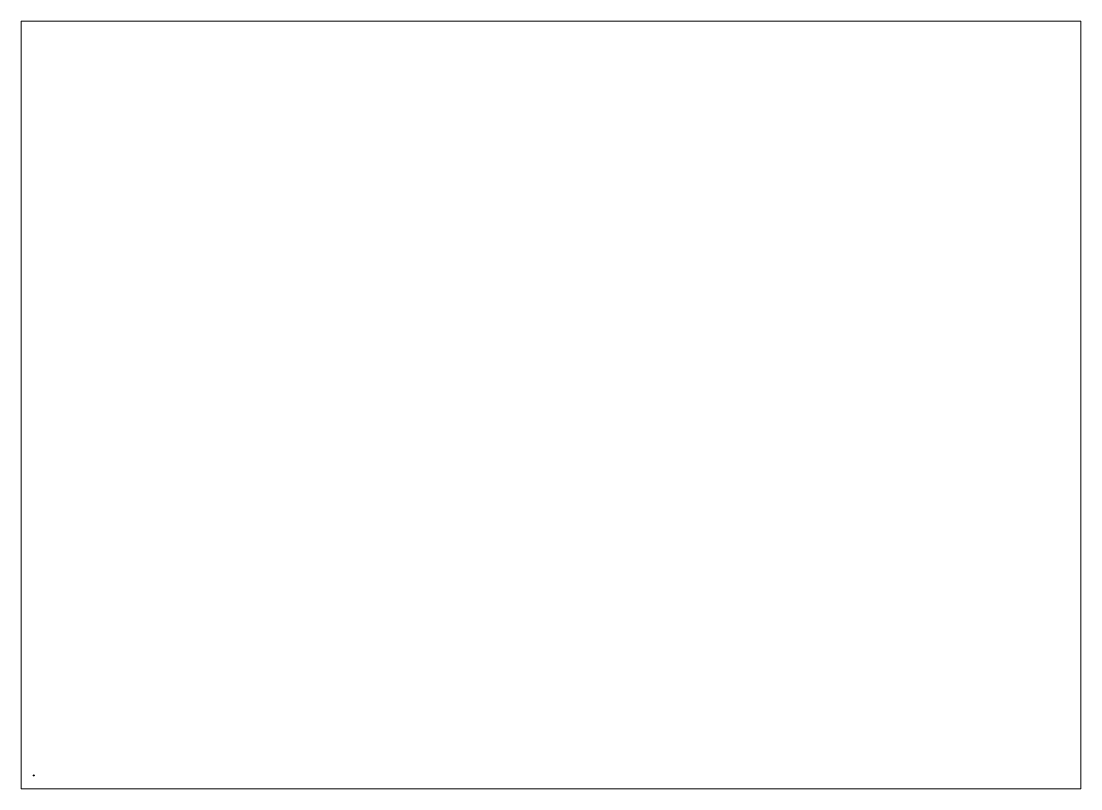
# Paper-space layout 'Layout1' of a CAD drawing. Extents: x 28 to 251, y 20 to 181.
# The model-space entities are those that its viewports show. They can reach past a viewport. Long polylines and large blocks are cut down to what shows.
import ezdxf

# ---------------------------------------------------------------- set-up
doc = ezdxf.new("R2010")
doc.units = 0
doc.layers.get('0').update_dxf_attribs({"linetype": 'CONTINUOUS'})
doc.layers.add('SHASSIS', color=3, linetype='CONTINUOUS')

msp = doc.modelspace()

# ---------------------------------------------------------------- linework, layer by layer
at = {"layer": 'SHASSIS'}
for points in [[(-2.67, 0.11, -1.21), (-2.61, 0.18, -1.26), (-2.82, 0.18, -1.26), (-2.82, 0.11, -1.21)], [(-2.61, 0.18, -1.26), (-2.55, 0.13, -1.33), (-2.82, 0.13, -1.33), (-2.82, 0.18, -1.26)], [(-2.55, 0.13, -1.33), (-2.61, 0.06, -1.28), (-2.82, 0.06, -1.28), (-2.82, 0.13, -1.33)], [(-2.61, 0.06, -1.28), (-2.67, 0.11, -1.21), (-2.82, 0.11, -1.21), (-2.82, 0.06, -1.28)], [(-2.61, 0.16, -1.01), (-2.67, 0.1, -1.01), (-2.71, -0.01, 0.16), (-2.61, 0.09, 0.17)], [(-2.67, 0.1, -1.01), (-2.61, 0.04, -1.02), (-2.61, -0.11, 0.16), (-2.71, -0.01, 0.16)], [(-2.61, 0.18, -1.26), (-2.67, 0.11, -1.21), (-2.67, 0.1, -1.01), (-2.61, 0.16, -1.01)], [(-2.67, 0.11, -1.21), (-2.61, 0.06, -1.28), (-2.61, 0.04, -1.02), (-2.67, 0.1, -1.01)], [(-2.55, 0.13, -1.33), (-2.61, 0.18, -1.26), (-2.61, 0.16, -1.01), (-2.55, 0.1, -1.01)], [(-2.55, 0.1, -1.01), (-2.61, 0.16, -1.01), (-2.61, 0.09, 0.17), (-2.51, -0.01, 0.16)], [(-2.61, 0.06, -1.28), (-2.55, 0.13, -1.33), (-2.55, 0.1, -1.01), (-2.61, 0.04, -1.02)], [(-2.61, 0.04, -1.02), (-2.55, 0.1, -1.01), (-2.51, -0.01, 0.16), (-2.61, -0.11, 0.16)], [(2.61, 0.16, -1.01), (2.55, 0.1, -1.01), (2.51, -0.01, 0.16), (2.61, 0.09, 0.17)], [(2.55, 0.1, -1.01), (2.61, 0.04, -1.02), (2.61, -0.11, 0.16), (2.51, -0.01, 0.16)], [(2.61, 0.18, -1.26), (2.55, 0.13, -1.33), (2.55, 0.1, -1.01), (2.61, 0.16, -1.01)], [(2.55, 0.13, -1.33), (2.61, 0.18, -1.26), (2.82, 0.18, -1.26), (2.82, 0.13, -1.33)], [(2.55, 0.13, -1.33), (2.61, 0.06, -1.28), (2.61, 0.04, -1.02), (2.55, 0.1, -1.01)], [(2.61, 0.06, -1.28), (2.55, 0.13, -1.33), (2.82, 0.13, -1.33), (2.82, 0.06, -1.28)], [(2.67, 0.11, -1.21), (2.61, 0.18, -1.26), (2.61, 0.16, -1.01), (2.67, 0.1, -1.01)], [(2.61, 0.18, -1.26), (2.67, 0.11, -1.21), (2.82, 0.11, -1.21), (2.82, 0.18, -1.26)], [(2.67, 0.1, -1.01), (2.61, 0.16, -1.01), (2.61, 0.09, 0.17), (2.71, -0.01, 0.16)], [(2.61, 0.06, -1.28), (2.67, 0.11, -1.21), (2.67, 0.1, -1.01), (2.61, 0.04, -1.02)], [(2.67, 0.11, -1.21), (2.61, 0.06, -1.28), (2.82, 0.06, -1.28), (2.82, 0.11, -1.21)], [(2.61, 0.04, -1.02), (2.67, 0.1, -1.01), (2.71, -0.01, 0.16), (2.61, -0.11, 0.16)]]:
    msp.add_3dface(points, dxfattribs=at)

psp = doc.layouts.get("Layout1")

# ---------------------------------------------------------------- viewports
at = {"layer": '0'}
psp.add_viewport(center=(139.22, 100.81), size=(222.76, 161.29), view_center_point=(210, 148.5), view_height=307.4901, dxfattribs=at)

doc.saveas('drawing.dxf')
